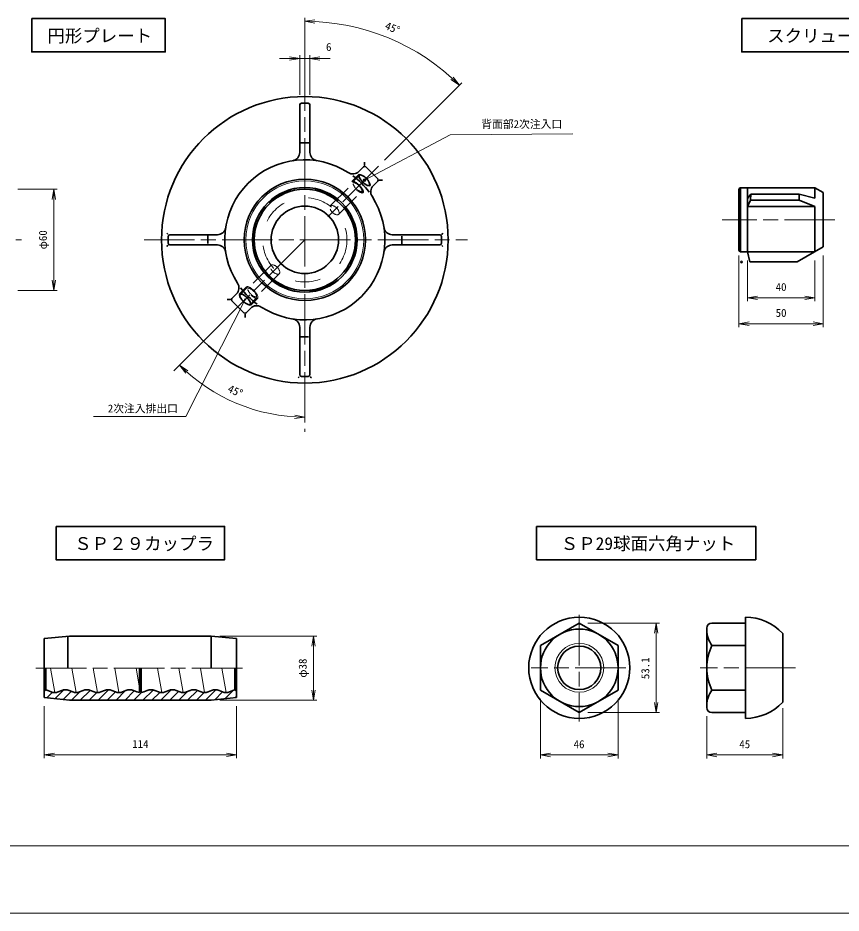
# Model space of a CAD drawing. Units: millimetres at full size, sheet at 1:2.5. Extents: x 1511 to 3191, y -1791 to -588.
# Drawn here: x 2114 to 2603, y -1776 to -1245 of the extents above; entities that cross this region are included whole.
import ezdxf
from ezdxf.enums import TextEntityAlignment as Align

# ---------------------------------------------------------------- set-up
doc = ezdxf.new("R2010")
doc.units = ezdxf.units.MM
doc.header["$LTSCALE"] = 2.5
doc.header["$PDMODE"] = 32
doc.header["$PDSIZE"] = 1.25
doc.linetypes.add('CHAIN', pattern=[18.5, 12, -1.5, 3.5, -1.5])
doc.linetypes.add('DASHED_SPACED', pattern=[12, 6, -6])
for name, color, linetype, lineweight in [('1 外形線', 7, 'Continuous', 35), ('2 細線', 3, 'Continuous', 20), ('3 隠れ線', 2, 'DASHED_SPACED', 18), ('4 中心線', 1, 'CHAIN', 18), ('4中心線', 1, 'CHAIN', 15), ('6 寸法線', 4, 'Continuous', 18), ('6寸法線', 4, 'Continuous', 13), ('7 枠・タイトル', 7, 'Continuous', 13), ('Defpoints_9', 7, 'Continuous', 13), ('外形線', 7, 'Continuous', 35), ('寸法線', 4, 'Continuous', 13)]:
    doc.layers.add(name, color=color, linetype=linetype, lineweight=lineweight)
doc.styles.add('ＭＳ ゴシック', font='')
doc.styles.get('ＭＳ ゴシック').set_extended_font_data('MS Gothic')
pattern_1 = [(45, (2389.641, -1825.014), (-2.65165, 2.65165), [])]

# ---------------------------------------------------------------- blocks, each defined once
blk = doc.blocks.new('open_arrow')
at = {"color": 0, "linetype": 'Continuous', "lineweight": -2}
blk.add_lwpolyline([(7.5, 1.25), (0, 0), (7.5, -1.25)], dxfattribs=at)

msp = doc.modelspace()

# ---------------------------------------------------------------- hatches: boundary and pattern name
at = {"layer": '2 細線'}
h = msp.add_hatch(dxfattribs=at)
h.set_pattern_fill('USER', color=256, style=0, pattern_type=2)
h.set_pattern_definition(pattern_1)
h.paths.add_polyline_path([(2151.046, -1649.639), (2144.965, -1649.639), (2129.965, -1648.139), (2129.965, -1644.489), (2130.872, -1643.583, -0.0505), (2132.034, -1643.914), (2134.131, -1644.749, 0.1917), (2138.199, -1644.749), (2140.297, -1643.914, -0.1917), (2144.734, -1643.914), (2146.831, -1644.749, 0.1917), (2150.899, -1644.749), (2151.341, -1644.573), (2152.997, -1643.914, -0.1917), (2157.434, -1643.914), (2159.531, -1644.749, 0.1917), (2163.599, -1644.749), (2165.697, -1643.914, -0.08632), (2167.709, -1643.492, -0.10366), (2170.134, -1643.914), (2172.231, -1644.749, 0.1917), (2176.299, -1644.749), (2178.397, -1643.914, -0.1917), (2182.834, -1643.914), (2184.931, -1644.749, 0.07207), (2186.465, -1645.116), (2186.465, -1642.639), (2187.465, -1642.639), (2187.465, -1645.116, 0.07207), (2188.999, -1644.749), (2191.097, -1643.914, -0.1917), (2195.534, -1643.914), (2197.631, -1644.749, 0.1917), (2201.699, -1644.749), (2203.797, -1643.914, -0.1917), (2208.234, -1643.914), (2210.331, -1644.749, 0.1917), (2214.399, -1644.749), (2216.497, -1643.914, -0.1917), (2220.934, -1643.914), (2223.031, -1644.749, 0.1917), (2227.099, -1644.749), (2229.197, -1643.914, -0.1917), (2233.634, -1643.914), (2235.731, -1644.749, 0.1917), (2239.799, -1644.749), (2241.897, -1643.914, -0.0505), (2243.059, -1643.583), (2243.965, -1644.489), (2243.965, -1648.139), (2228.965, -1649.639), (2168.476, -1649.639)])
h = msp.add_hatch(dxfattribs=at)
h.set_pattern_fill('USER', color=256, style=0, pattern_type=2)
h.set_pattern_definition(pattern_1)
h.paths.add_polyline_path([(2151.046, -1649.639), (2144.965, -1649.639), (2129.965, -1648.139), (2129.965, -1644.489), (2130.872, -1643.583, -0.0505), (2132.034, -1643.914), (2134.131, -1644.749, 0.1917), (2138.199, -1644.749), (2140.297, -1643.914, -0.1917), (2144.734, -1643.914), (2146.831, -1644.749, 0.1917), (2150.899, -1644.749), (2151.341, -1644.573), (2152.997, -1643.914, -0.1917), (2157.434, -1643.914), (2159.531, -1644.749, 0.1917), (2163.599, -1644.749), (2165.697, -1643.914, -0.08632), (2167.709, -1643.492, -0.10366), (2170.134, -1643.914), (2172.231, -1644.749, 0.1917), (2176.299, -1644.749), (2178.397, -1643.914, -0.1917), (2182.834, -1643.914), (2184.931, -1644.749, 0.07207), (2186.465, -1645.116), (2186.465, -1642.639), (2187.465, -1642.639), (2187.465, -1645.116, 0.07207), (2188.999, -1644.749), (2191.097, -1643.914, -0.1917), (2195.534, -1643.914), (2197.631, -1644.749, 0.1917), (2201.699, -1644.749), (2203.797, -1643.914, -0.1917), (2208.234, -1643.914), (2210.331, -1644.749, 0.1917), (2214.399, -1644.749), (2216.497, -1643.914, -0.1917), (2220.934, -1643.914), (2223.031, -1644.749, 0.1917), (2227.099, -1644.749), (2229.197, -1643.914, -0.1917), (2233.634, -1643.914), (2235.731, -1644.749, 0.1917), (2239.799, -1644.749), (2241.897, -1643.914, -0.0505), (2243.059, -1643.583), (2243.965, -1644.489), (2243.965, -1648.139), (2228.965, -1649.639), (2168.476, -1649.639)])
at = {"layer": '6 寸法線'}
for points in [[(2319.181, -1341.085, -1), (2320.681, -1341.085, -1)], [(2248.75, -1411.89, -1), (2249.5, -1411.89, -1)]]:
    msp.add_hatch(color=256, dxfattribs=at).paths.add_polyline_path(points)

# ---------------------------------------------------------------- linework, layer by layer
at = {"layer": '1 外形線'}
for p, q in [((2282.515, -1295.501), (2286.515, -1295.501)), ((2281.515, -1296.501), (2281.515, -1324.614)), ((2287.515, -1296.501), (2287.515, -1324.614)), ((2286.893, -1319.001), (2282.247, -1319.001)), ((2319.983, -1330.505), (2319.983, -1332.428)), ((2316.571, -1335.959), (2319.276, -1333.254)), ((2327.761, -1340.325), (2320.69, -1333.254)), ((2325.056, -1344.445), (2327.761, -1341.739)), ((2328.702, -1341.032), (2330.589, -1341.032)), ((2203.235, -1373.222), (2202.617, -1372.603)), ((2203.515, -1378.501), (2203.515, -1374.501)), ((2204.515, -1373.501), (2232.628, -1373.501)), ((2227.015, -1374.123), (2227.015, -1378.768)), ((2336.401, -1373.501), (2364.515, -1373.501)), ((2342.015, -1378.879), (2342.015, -1374.234)), ((2365.515, -1374.501), (2365.515, -1378.501)), ((2366.414, -1372.602), (2365.759, -1373.256)), ((2202.615, -1380.4), (2203.27, -1379.746)), ((2204.515, -1379.501), (2232.628, -1379.501)), ((2336.401, -1379.501), (2364.515, -1379.501)), ((2365.794, -1379.78), (2366.412, -1380.399)), ((2238.519, -1411.97), (2240.441, -1411.97)), ((2243.973, -1408.557), (2241.268, -1411.263)), ((2248.339, -1419.748), (2241.268, -1412.677)), ((2252.458, -1417.043), (2249.753, -1419.748)), ((2249.046, -1420.688), (2249.046, -1422.576)), ((2281.515, -1428.388), (2281.515, -1456.501)), ((2287.515, -1428.388), (2287.515, -1456.501)), ((2282.136, -1434.001), (2286.782, -1434.001)), ((2281.235, -1457.78), (2280.617, -1458.399)), ((2286.515, -1457.501), (2282.515, -1457.501)), ((2288.414, -1458.4), (2287.759, -1457.746)), ((2424.322, -1617.167), (2447.322, -1603.888)), ((2447.322, -1603.888), (2470.322, -1617.167)), ((2545.95, -1603.888), (2525.95, -1603.888)), ((2545.95, -1630.438), (2545.95, -1600.438)), ((2522.95, -1653.988), (2522.95, -1606.888)), ((2129.965, -1613.139), (2144.965, -1611.639)), ((2129.965, -1613.139), (2129.965, -1648.139)), ((2143.932, -1611.578), (2143.932, -1630.709)), ((2144.965, -1611.639), (2228.965, -1611.639)), ((2228.965, -1611.639), (2228.965, -1630.639)), ((2243.965, -1613.139), (2228.965, -1611.639)), ((2243.965, -1613.139), (2243.965, -1648.139)), ((2567.95, -1650.834), (2567.95, -1610.042)), ((2424.322, -1617.167), (2424.322, -1643.709)), ((2470.322, -1617.167), (2470.322, -1643.709)), ((2545.95, -1617.163), (2525.95, -1617.163)), ((2545.95, -1630.438), (2545.95, -1660.438)), ((2130.965, -1630.639), (2130.965, -1643.6)), ((2186.465, -1630.639), (2186.465, -1645.116)), ((2187.465, -1630.639), (2187.465, -1645.116)), ((2242.965, -1630.639), (2242.965, -1643.6)), ((2130.965, -1643.489), (2129.965, -1644.489)), ((2134.131, -1644.749), (2132.034, -1643.914)), ((2138.199, -1644.749), (2140.297, -1643.914)), ((2146.831, -1644.749), (2144.734, -1643.914)), ((2150.899, -1644.749), (2152.997, -1643.914)), ((2159.531, -1644.749), (2157.434, -1643.914)), ((2163.599, -1644.749), (2165.697, -1643.914)), ((2172.231, -1644.749), (2170.134, -1643.914)), ((2176.299, -1644.749), (2178.397, -1643.914)), ((2184.931, -1644.749), (2182.834, -1643.914)), ((2186.465, -1642.639), (2187.465, -1642.639)), ((2188.999, -1644.749), (2191.097, -1643.914)), ((2197.631, -1644.749), (2195.534, -1643.914)), ((2201.699, -1644.749), (2203.797, -1643.914)), ((2210.331, -1644.749), (2208.234, -1643.914)), ((2214.399, -1644.749), (2216.497, -1643.914)), ((2223.031, -1644.749), (2220.934, -1643.914)), ((2227.099, -1644.749), (2229.197, -1643.914)), ((2235.731, -1644.749), (2233.634, -1643.914)), ((2239.799, -1644.749), (2241.897, -1643.914)), ((2242.965, -1643.489), (2243.965, -1644.489)), ((2424.322, -1643.709), (2447.322, -1656.988)), ((2447.322, -1656.988), (2470.322, -1643.709)), ((2545.95, -1643.713), (2525.95, -1643.713)), ((2129.965, -1648.139), (2144.965, -1649.639)), ((2144.965, -1649.639), (2228.965, -1649.639)), ((2243.965, -1648.139), (2228.965, -1649.639)), ((2545.95, -1656.988), (2525.95, -1656.988)), ((2545.95, -1660.438), (2545.95, -1656.988))]:
    msp.add_line(p, q, dxfattribs=at)
for points in [[(2122.499, -1245.242), (2201.765, -1245.242), (2201.765, -1265.048), (2122.499, -1265.048)], [(2543.694, -1245.242), (2693.694, -1245.242), (2693.694, -1265.048), (2543.694, -1265.048)], [(2136.965, -1546.535), (2236.965, -1546.535), (2236.965, -1566.342), (2136.965, -1566.342)], [(2421.965, -1546.535), (2551.965, -1546.535), (2551.965, -1566.342), (2421.965, -1566.342)]]:
    msp.add_lwpolyline(points, close=True, dxfattribs=at)
for centre, radius in [((2284.515, -1376.501), 85), ((2284.515, -1376.501), 36), ((2284.515, -1376.501), 31), ((2284.515, -1376.501), 30), ((2284.515, -1376.501), 20), ((2447.322, -1630.438), 30), ((2447.322, -1630.438), 22.993), ((2447.322, -1630.438), 12.85)]:
    msp.add_circle(centre, radius, dxfattribs=at)
for centre, radius, start, end in [((2282.515, -1296.501), 1, 90, 180), ((2286.515, -1296.501), 1, 0, 90), ((2276.515, -1324.614), 5, 279.11496, 0), ((2292.515, -1324.614), 5, 180, 260.88504), ((2284.515, -1376.501), 47.5, 57.09445, 212.90555), ((2319.983, -1333.961), 1, 45, 135), ((2313.035, -1332.424), 5, 237.09445, 315), ((2284.515, -1376.501), 47.5, 36.56468, 53.26163), ((2327.054, -1341.032), 1, 315, 45), ((2328.592, -1347.98), 5, 135, 212.90555), ((2284.515, -1376.501), 47.5, 237.09445, 32.90555), ((2232.628, -1368.501), 5, 270, 350.88504), ((2336.401, -1368.501), 5, 189.11496, 270), ((2204.515, -1374.501), 1, 90, 180), ((2364.515, -1374.501), 1, 0, 90), ((2204.515, -1378.501), 1, 180, 270), ((2232.628, -1384.501), 5, 9.11496, 90), ((2336.401, -1384.501), 5, 90, 170.88504), ((2364.515, -1378.501), 1, 270, 0), ((2240.437, -1405.022), 5, 315, 32.90555), ((2284.515, -1376.501), 47.5, 216.73837, 233.43532), ((2241.975, -1411.97), 1, 135, 225), ((2255.994, -1420.578), 5, 57.09445, 135), ((2249.046, -1419.041), 1, 225, 315), ((2276.515, -1428.388), 5, 0, 80.88504), ((2292.515, -1428.388), 5, 99.11496, 180), ((2282.515, -1456.501), 1, 180, 270), ((2286.515, -1456.501), 1, 270, 0), ((2525.95, -1606.888), 3, 90, 180), ((2545.95, -1630.438), 30, 42.83343, 90), ((2537.95, -1608.163), 15, 180, 216.8699), ((2553.821, -1630.438), 30.871, 154.53143, 180), ((2553.821, -1630.438), 30.871, 180, 205.46857), ((2129.815, -1649.489), 6, 68.29614, 78.94994), ((2136.165, -1639.639), 5.5, 248.29614, 291.70386), ((2142.515, -1649.489), 6, 68.29614, 111.70386), ((2148.865, -1639.639), 5.5, 248.29614, 291.70386), ((2155.215, -1649.489), 6, 68.29614, 111.70386), ((2161.565, -1639.639), 5.5, 248.29614, 291.70386), ((2167.915, -1649.489), 6, 68.29614, 111.70386), ((2174.265, -1639.639), 5.5, 248.29614, 291.70386), ((2180.615, -1649.489), 6, 68.29614, 111.70386), ((2186.965, -1639.639), 5.5, 248.29614, 264.78409), ((2186.965, -1639.639), 5.5, 275.21591, 291.70386), ((2193.315, -1649.489), 6, 68.29614, 111.70386), ((2199.665, -1639.639), 5.5, 248.29614, 291.70386), ((2206.015, -1649.489), 6, 68.29614, 111.70386), ((2212.365, -1639.639), 5.5, 248.29614, 291.70386), ((2218.715, -1649.489), 6, 68.29614, 111.70386), ((2225.065, -1639.639), 5.5, 248.29614, 291.70386), ((2231.415, -1649.489), 6, 68.29614, 111.70386), ((2237.765, -1639.639), 5.5, 248.29614, 291.70386), ((2244.115, -1649.489), 6, 101.05006, 111.70386), ((2537.95, -1652.713), 15, 143.1301, 180), ((2545.95, -1630.438), 30, 270, 317.16657), ((2525.95, -1653.988), 3, 180, 270)]:
    msp.add_arc(centre, radius, start, end, dxfattribs=at)
for centre in [(2319.904, -1341.112), (2249.125, -1411.89)]:
    msp.add_ellipse(centre, major_axis=(-3.029, 3.029), ratio=0.34202, dxfattribs=at)
at = {"layer": '2 細線'}
for centre, radius in [((2284.515, -1376.501), 35), ((2447.322, -1630.438), 14.5)]:
    msp.add_circle(centre, radius, dxfattribs=at)
for centre in [(2319.904, -1341.112), (2249.125, -1411.89)]:
    msp.add_ellipse(centre, major_axis=(-3.439, 3.439), ratio=0.34202, dxfattribs=at)
at = {"layer": '3 隠れ線'}
for p, q in [((2312.482, -1341.929), (2316.464, -1337.673)), ((2312.892, -1342.34), (2316.875, -1338.083)), ((2299.645, -1356.42), (2313.309, -1342.757)), ((2304.595, -1361.37), (2318.259, -1347.706)), ((2264.416, -1391.65), (2250.77, -1405.296)), ((2269.365, -1396.6), (2255.72, -1410.245)), ((2249.943, -1404.468), (2245.686, -1408.451)), ((2250.354, -1404.879), (2246.097, -1408.862)), ((2256.137, -1410.662), (2252.154, -1414.919)), ((2256.547, -1411.073), (2252.565, -1415.33)), ((2133.639, -1630.639), (2136.165, -1645.139)), ((2146.339, -1630.639), (2148.865, -1645.139)), ((2159.039, -1630.639), (2161.565, -1645.139)), ((2171.739, -1630.639), (2174.265, -1645.139)), ((2184.439, -1630.639), (2186.465, -1642.269)), ((2197.139, -1630.639), (2199.665, -1645.139)), ((2209.839, -1630.639), (2212.365, -1645.139)), ((2222.539, -1630.639), (2225.065, -1645.139)), ((2235.239, -1630.639), (2237.765, -1645.139))]:
    msp.add_line(p, q, dxfattribs=at)
for radius in [30.428, 25]:
    msp.add_circle((2284.515, -1376.501), radius, dxfattribs=at)
for centre, major_axis, ratio in [((2315.784, -1345.232), (-3.302, 3.302), 0.34202), ((2315.784, -1345.232), (-2.892, 2.892), 0.34202), ((2315.784, -1345.232), (-2.475, 2.475), 0.34202), ((2302.12, -1358.895), (-2.475, 2.475), 0.507713), ((2266.891, -1394.125), (-2.475, 2.475), 0.51516), ((2253.245, -1407.77), (-3.302, 3.302), 0.34202), ((2253.245, -1407.77), (-2.475, 2.475), 0.34202)]:
    msp.add_ellipse(centre, major_axis=major_axis, ratio=ratio, dxfattribs=at)
at = {"layer": '4 中心線'}
for p, q in [((2284.515, -1269.928), (2284.515, -1490.386)), ((2328.218, -1332.798), (2298.138, -1362.877)), ((2066.845, -1376.501), (2116.411, -1376.501)), ((2189.149, -1376.501), (2380.981, -1376.501)), ((2284.515, -1376.501), (2206.786, -1454.23)), ((2447.322, -1598.981), (2447.322, -1662.296)), ((2474.955, -1630.438), (2418.854, -1630.438)), ((2575.627, -1630.438), (2519.098, -1630.438)), ((2124.965, -1630.639), (2248.965, -1630.639))]:
    msp.add_line(p, q, dxfattribs=at)
at = {"layer": '4中心線'}
msp.add_line((2598.949, -1364.593), (2532.075, -1364.593), dxfattribs=at)
at = {"layer": '6 寸法線'}
for p, q in [((2284.515, -1277.051), (2284.515, -1244.83)), ((2269.515, -1269), (2299.515, -1269)), ((2281.515, -1290.421), (2281.515, -1267)), ((2287.515, -1290.421), (2287.515, -1267)), ((2331.81, -1329.205), (2377.62, -1283.395)), ((2114.375, -1346.501), (2137.582, -1346.501)), ((2135.582, -1346.501), (2135.582, -1406.501)), ((2114.375, -1406.501), (2137.582, -1406.501)), ((2235.299, -1425.716), (2208.754, -1452.262)), ((2284.515, -1477.684), (2284.515, -1483.643)), ((2452.402, -1603.888), (2494.856, -1603.888)), ((2492.856, -1656.988), (2492.856, -1603.888)), ((2234.045, -1611.639), (2291.641, -1611.639)), ((2289.641, -1611.639), (2289.641, -1649.639)), ((2234.045, -1649.639), (2291.641, -1649.639)), ((2424.322, -1648.789), (2424.322, -1684.164)), ((2470.322, -1648.789), (2470.322, -1684.164)), ((2129.965, -1653.219), (2129.965, -1684.031)), ((2243.965, -1653.219), (2243.965, -1684.031)), ((2452.402, -1656.988), (2494.856, -1656.988)), ((2567.95, -1654.414), (2567.95, -1684.164)), ((2522.95, -1659.068), (2522.95, -1684.164)), ((2129.965, -1682.031), (2243.965, -1682.031)), ((2424.322, -1682.164), (2470.322, -1682.164)), ((2522.95, -1682.164), (2567.95, -1682.164))]:
    msp.add_line(p, q, dxfattribs=at)
for points in [[(2319.931, -1341.085), (2370.79, -1314.238), (2443.486, -1313.694)], [(2249.125, -1411.89), (2213.841, -1481.4), (2159.199, -1481.4)]]:
    msp.add_lwpolyline(points, dxfattribs=at)
for centre, radius, start, end in [((2284.515, -1376.501), 129.671, 45, 90), ((2319.931, -1341.085), 0.75, 0, 180), ((2319.931, -1341.085), 0.75, 180, 0), ((2249.125, -1411.89), 0.375, 0, 180), ((2249.125, -1411.89), 0.375, 180, 0), ((2284.515, -1376.501), 105.142, 225, 270)]:
    msp.add_arc(centre, radius, start, end, dxfattribs=at)
at = {"layer": '6寸法線'}
for p, q in [((2542.007, -1385.786), (2542.007, -1428.254)), ((2592.007, -1385.786), (2592.007, -1428.254)), ((2547.007, -1388.673), (2547.007, -1412.913)), ((2587.007, -1388.673), (2587.007, -1412.913)), ((2587.007, -1410.913), (2547.007, -1410.913)), ((2592.007, -1426.254), (2542.007, -1426.254))]:
    msp.add_line(p, q, dxfattribs=at)
at = {"layer": '7 枠・タイトル'}
msp.add_line((1551.225, -1735.973), (3151.225, -1735.973), dxfattribs=at)
at = {"layer": 'Defpoints_9'}
msp.add_line((1511.225, -1775.973), (3191.225, -1775.973), dxfattribs=at)
at = {"layer": '外形線'}
for p, q in [((2542.007, -1346.593), (2542.007, -1382.593)), ((2587.007, -1345.593), (2543.007, -1345.593)), ((2543.007, -1345.593), (2543.007, -1383.593)), ((2547.007, -1345.593), (2547.007, -1383.593)), ((2587.007, -1345.593), (2587.007, -1351.875)), ((2587.007, -1345.593), (2592.007, -1348.48)), ((2592.007, -1348.48), (2592.007, -1380.706)), ((2549.007, -1349.392), (2547.007, -1351.895)), ((2548.774, -1352.925), (2547.007, -1356.68)), ((2548.774, -1352.925), (2549.007, -1349.392)), ((2577.819, -1352.925), (2548.774, -1352.925)), ((2549.007, -1349.392), (2577.819, -1349.392)), ((2577.819, -1352.925), (2577.819, -1349.392)), ((2577.819, -1349.392), (2587.007, -1351.875)), ((2587.007, -1356.68), (2577.819, -1352.925)), ((2587.007, -1356.68), (2547.007, -1356.68)), ((2587.007, -1356.68), (2587.007, -1383.593)), ((2576.526, -1389.644), (2592.007, -1380.706)), ((2587.007, -1383.593), (2543.007, -1383.593)), ((2547.007, -1383.593), (2548.507, -1389.644)), ((2548.507, -1389.644), (2576.526, -1389.644))]:
    msp.add_line(p, q, dxfattribs=at)
for centre, start, end in [((2543.007, -1346.593), 90, 180), ((2543.007, -1382.593), 180, 270)]:
    msp.add_arc(centre, 1, start, end, dxfattribs=at)
at = {"layer": '寸法線'}
msp.add_point((2543.507, -1389.644), dxfattribs=at)

# ---------------------------------------------------------------- block references
at = {"layer": '6 寸法線', "xscale": 0.8, "yscale": 0.8}
for p, rotation in [((2284.515, -1246.83), 358.7), ((2281.515, -1269), 180), ((2376.206, -1284.81), 136.3), ((2135.582, -1346.501), 270), ((2135.582, -1406.501), 90), ((2210.168, -1450.848), 316.6), ((2284.515, -1481.643), 178.4), ((2492.856, -1603.888), 270), ((2289.641, -1611.639), 270), ((2289.641, -1649.639), 90), ((2492.856, -1656.988), 90), ((2243.965, -1682.031), 180), ((2470.322, -1682.164), 180), ((2567.95, -1682.164), 180)]:
    msp.add_blockref('open_arrow', p, dxfattribs=dict(at, rotation=rotation))
for p in [(2287.515, -1269), (2129.965, -1682.031), (2424.322, -1682.164), (2522.95, -1682.164)]:
    msp.add_blockref('open_arrow', p, dxfattribs=at)
at = {"layer": '6寸法線', "xscale": 0.8, "yscale": 0.8}
for p in [(2547.007, -1410.913), (2542.007, -1426.254)]:
    msp.add_blockref('open_arrow', p, dxfattribs=at)
at = {"layer": '6寸法線', "xscale": 0.8, "yscale": 0.8, "rotation": 180}
for p in [(2587.007, -1410.913), (2592.007, -1426.254)]:
    msp.add_blockref('open_arrow', p, dxfattribs=at)

# ---------------------------------------------------------------- texts
at = {"layer": '6 寸法線', "style": 'ＭＳ ゴシック'}
for s, rotation, p in [('45°', 337.5, (2336.587, -1250.788)), ('φ60', 90, (2129.182, -1376.501)), ('45°', 335.334, (2243.307, -1466.234)), ('φ38', 90, (2283.241, -1630.639)), ('53.1', 90, (2486.456, -1630.709))]:
    msp.add_text(s, height=4.747, rotation=rotation, dxfattribs=at).set_placement(p, align=Align.MIDDLE_CENTER)
for s, height, p in [('円形プレート', 7.595, (2193.968, -1255.424)), ('スクリューセントライザー', 7.595, (2683.052, -1255.424)), ('背面部2次注入口', 4.692, (2437.168, -1307.877)), ('2次注入排出口', 4.692, (2209.241, -1476.6)), ('ＳＰ２９カップラ', 7.595, (2230.609, -1556.717)), ('ＳＰ29球面六角ナット', 7.595, (2539.87, -1556.717))]:
    msp.add_text(s, height=height, dxfattribs=at).set_placement(p, align=Align.MIDDLE_RIGHT)
for s, p in [('6', (2298.71, -1262.1)), ('114', (2186.965, -1675.631)), ('46', (2447.183, -1675.764)), ('45', (2545.45, -1675.764))]:
    msp.add_text(s, height=4.747, dxfattribs=at).set_placement(p, align=Align.MIDDLE_CENTER)
at = {"layer": '6寸法線', "style": 'ＭＳ ゴシック'}
for s, p in [('40', (2567.007, -1404.513)), ('50', (2567.007, -1419.854))]:
    msp.add_text(s, height=4.747, dxfattribs=at).set_placement(p, align=Align.MIDDLE_CENTER)

doc.saveas('drawing.dxf')
